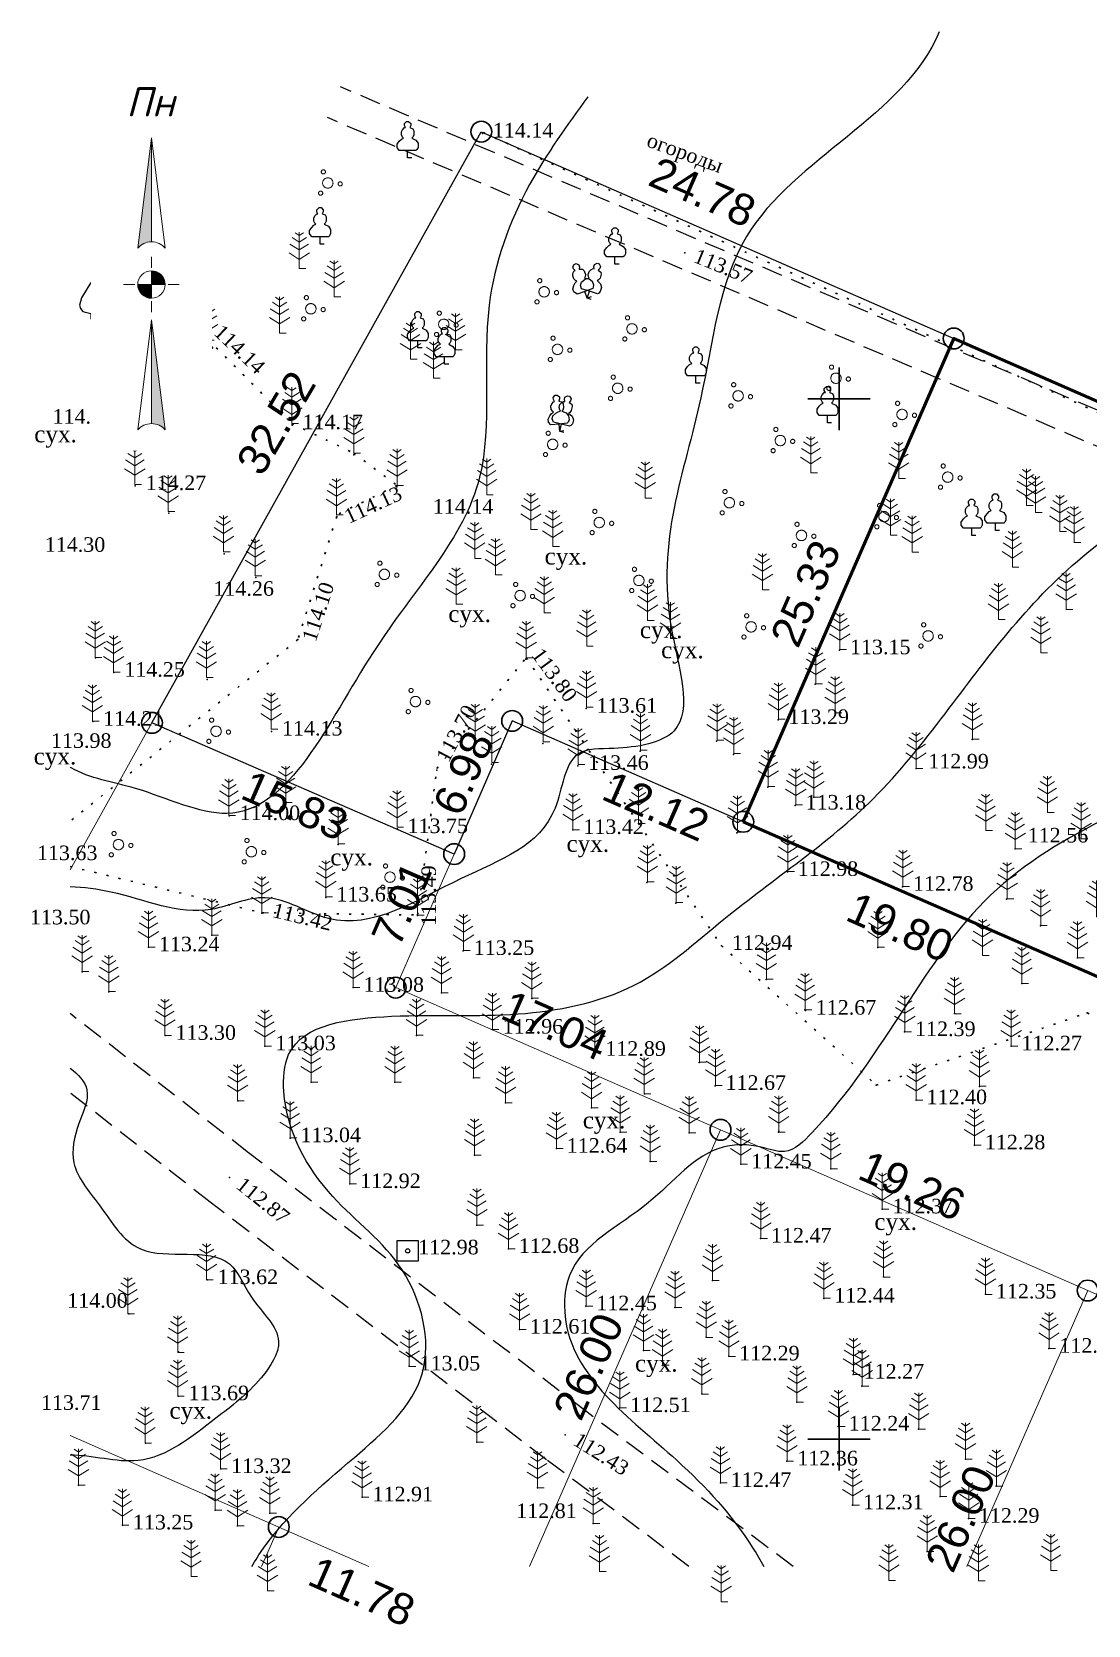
# Model space of a CAD drawing. Header units: millimetres. Extents: x 5405561.2 to 5405647.6, y 5525141.1 to 5525217.6.
# Drawn here: x 5405561.2 to 5405612, y 5525141.1 to 5525217.6 of the extents above; entities that cross this region are included whole.
import ezdxf
from ezdxf.enums import TextEntityAlignment as Align

# ---------------------------------------------------------------- set-up
doc = ezdxf.new("R2010")
doc.units = ezdxf.units.MM
doc.set_wipeout_variables(frame=1)
for name, pattern in [('DASHEDX2', [1.5, 1, -0.5]), ('HIDDEN', [0.5, 0, -0.5]), ('суцільна', [50, 50, 0])]:
    doc.linetypes.add(name, pattern=pattern)
for name, color, linetype, lineweight in [('#Лист (текст_ПН)', 250, 'Continuous', 0), ('#Штамп', 250, 'Continuous', 0), ('11900000', 1, 'Continuous', 30), ('Контур', 7, 'HIDDEN', 30), ('ТОЧКИ', 7, 'Continuous', 30), ('усл. знак', 7, 'суцільна', 20)]:
    doc.layers.add(name, color=color, linetype=linetype, lineweight=lineweight)
for name, color, linetype in [('SC007', 7, 'Continuous'), ('горизонтали', 42, 'Continuous'), ('дороги', 7, 'Continuous'), ('Ділянки_Межі', 10, 'Continuous'), ('надписи', 7, 'Continuous'), ('отметки', 7, 'Continuous'), ('промеры', 185, 'Continuous'), ('Растительность', 7, 'Continuous')]:
    doc.layers.add(name, color=color, linetype=linetype)
doc.styles.get("Standard").update_dxf_attribs({"font": 'arial.ttf'})
doc.styles.add('times', font='times.ttf')
doc.styles.add('Мой_Топо', font='isocpeui.ttf')

# ---------------------------------------------------------------- blocks, each defined once
blk = doc.blocks.new('SYMBOL902')
at = {"layer": 'SC007'}
blk.add_lwpolyline([(-1.25, -1.25), (-1.25, 1.25), (1.25, 1.25), (1.25, -1.25)], close=True, dxfattribs=at)
blk.add_circle((0, 0), 0.25, dxfattribs=at)
blk = doc.blocks.new('A$C51FE15A3')
at = {"layer": 'Растительность', "color": 94, "lineweight": 0}
for points in [[(-0.201, 1.726), (0, 1.584), (0.201, 1.726)], [(0, 1.75), (0, 0), (0.319, 0)], [(-0.447, 1.172), (0, 0.895), (0.447, 1.172)], [(-0.343, 1.489), (0, 1.267), (0.343, 1.489)], [(-0.493, 0.753), (0, 0.444), (0.493, 0.753)]]:
    blk.add_lwpolyline(points, dxfattribs=at)
blk = doc.blocks.new('A$C72385B22')
at = {"layer": 'усл. знак'}
for centre, radius in [((0, 0), 0.625), ((-0.02, 1.49), 0.25), ((-1.29, -0.64), 0.25), ((1.28, -0.76), 0.25)]:
    blk.add_circle(centre, radius, dxfattribs=at)
blk = doc.blocks.new('A$C2ACB5305')
at = {"layer": 'Растительность'}
blk.add_lwpolyline([(0.2, 0), (0.2, 0), (0, 0), (0, 0.35), (-0.4, 0.35), (-0.5, 0.5), (-0.5, 0.65), (-0.4, 0.8), (-0.3, 0.9), (-0.2, 0.95), (-0.25, 1), (-0.3, 1.1), (-0.3, 1.25), (-0.25, 1.35), (-0.15, 1.45), (-0.1, 1.45), (-0.15, 1.55), (-0.15, 1.65), (-0.05, 1.75), (0.05, 1.75), (0.15, 1.65), (0.15, 1.55), (0.1, 1.45), (0.25, 1.4), (0.3, 1.3), (0.3, 1.1), (0.25, 1), (0.2, 0.95), (0.4, 0.85), (0.5, 0.7), (0.5, 0.5), (0.45, 0.4), (0.4, 0.35), (0, 0.35)], dxfattribs=at)
blk = doc.blocks.new('SYMBOL504')
at = {"layer": 'SC007'}
for points in [[(0, 4.375), (-1.125, 2.5), (-1.375, 1.625), (-1.25, 1.25), (-1, 0.875), (0, 0.625), (0.875, 0.875), (1.125, 1.125), (1.25, 1.5), (1, 2.5), (0.75, 2.875), (0, 4.375)], [(0, 0.625), (0, 0), (0.75, 0)]]:
    blk.add_lwpolyline(points, dxfattribs=at)
blk = doc.blocks.new('*U7')
at = {"color": 0}
for points in [[(-0.113, 0), (-0.109, -0.029), (-0.097, -0.056)], [(-0.113, 0), (-0.097, -0.056), (0, 0)], [(-0.097, -0.056), (0, -0.113), (0, 0)], [(-0.097, -0.056), (-0.08, -0.08), (-0.056, -0.097)], [(-0.097, -0.056), (-0.056, -0.097), (0, -0.113)], [(-0.056, -0.097), (-0.029, -0.109), (0, -0.113)]]:
    blk.add_solid(points, dxfattribs=at)
blk = doc.blocks.new('*U8')
at = {"color": 0}
for points in [[(0, 0), (0.097, 0.056), (0, 0.113)], [(0.097, 0.056), (0.029, 0.109), (0, 0.113)], [(0, 0), (0.113, 0), (0.097, 0.056)], [(0.097, 0.056), (0.056, 0.097), (0.029, 0.109)], [(0.097, 0.056), (0.08, 0.08), (0.056, 0.097)], [(0.113, 0), (0.109, 0.029), (0.097, 0.056)]]:
    blk.add_solid(points, dxfattribs=at)
blk = doc.blocks.new('*U9')
at = {"color": 0}
for points in [[(0, -1.136), (0.021, -1.138), (0, -0.288)], [(0.021, -1.138), (0.042, -1.142), (0, -0.288)], [(0.042, -1.142), (0.062, -1.15), (0, -0.288)], [(0.062, -1.15), (0.081, -1.16), (0, -0.288)], [(0.081, -1.16), (0.098, -1.173), (0, -0.288)], [(0.098, -1.173), (0.113, -1.188), (0, -0.288)]]:
    blk.add_solid(points, dxfattribs=at)
blk = doc.blocks.new('*U10')
at = {"color": 0}
for points in [[(-0.113, 0.297), (-0.098, 0.312), (0, 1.197)], [(-0.098, 0.312), (-0.081, 0.325), (0, 1.197)], [(-0.081, 0.325), (-0.062, 0.335), (0, 1.197)], [(-0.062, 0.335), (-0.042, 0.343), (0, 1.197)], [(-0.042, 0.343), (-0.021, 0.347), (0, 1.197)], [(-0.021, 0.347), (0, 0.349), (0, 1.197)]]:
    blk.add_solid(points, dxfattribs=at)
blk = doc.blocks.new('#Північ')
at = {"color": 7}
blk.add_wipeout([(-2.901, 10.635), (2.901, 10.635), (2.901, -7.981), (-2.901, -7.981)], dxfattribs=at).dxf.layer = '#Лист (текст_ПН)'
at = {"layer": '#Лист (текст_ПН)'}
for p, q in [((-0.663, 1.748), (0, 7.043)), ((0, 7.043), (0, 2.052)), ((0, 7.043), (0.663, 1.748)), ((0, 1.337), (0, 0.807)), ((-1.337, 0), (-0.807, 0)), ((-0.662, 0), (0.662, 0)), ((0, 0.662), (0, -0.662)), ((1.337, 0), (0.807, 0)), ((0, -1.337), (0, -0.807)), ((-0.663, -6.99), (0, -1.695)), ((0, -1.695), (0.663, -6.99)), ((0, -1.695), (0, -6.686))]:
    blk.add_line(p, q, dxfattribs=at)
at = {"layer": '#Лист (текст_ПН)', "flags": 128}
for points in [[(0, 7.043), (-0.663, 1.748, -0.218585), (0, 2.052)], [(0, 0), (-0.662, 0, 0.414214), (0, -0.662)]]:
    blk.add_lwpolyline(points, format="xyb", close=True, dxfattribs=at)
at = {"layer": '#Лист (текст_ПН)'}
blk.add_circle((0, 0), 0.662, dxfattribs=at)
for centre in [(0, 1.178), (0, -7.56)]:
    blk.add_arc(centre, 0.874, 40.67981, 139.32019, dxfattribs=at)
at = {"layer": '#Лист (текст_ПН)', "xscale": 5.883850111352785, "yscale": 5.883850111352785, "zscale": 5.883850111352785}
for name in ['*U10', '*U7', '*U8', '*U9']:
    blk.add_blockref(name, (0, 0), dxfattribs=at)
at = {"layer": '#Лист (текст_ПН)', "style": 'Мой_Топо'}
blk.add_text('Пн', height=1.4, dxfattribs=at).set_placement((-1.217, 8.077))

msp = doc.modelspace()

# ---------------------------------------------------------------- linework, layer by layer
at = {"layer": '11900000', "color": 7}
for points in [[(5405600, 5525198.5, 0), (5405600, 5525201.5, 0)], [(5405600, 5525198.5, 0), (5405600, 5525201.5, 0)], [(5405598.5, 5525200, 0), (5405601.5, 5525200, 0)], [(5405598.5, 5525200, 0), (5405601.5, 5525200, 0)], [(5405600, 5525148.5, 0), (5405600, 5525151.5, 0)], [(5405600, 5525148.5, 0), (5405600, 5525151.5, 0)], [(5405598.5, 5525150, 0), (5405601.5, 5525150, 0)], [(5405598.5, 5525150, 0), (5405601.5, 5525150, 0)]]:
    msp.add_polyline3d(points, dxfattribs=at)
at = {"layer": 'горизонтали', "color": 32}
for points, knots in [([(5405604.817, 5525217.637, 113.5), (5405603.139, 5525213.592, 113.5), (5405594.658, 5525210.364, 113.501), (5405593.554, 5525198.719, 113.497), (5405590.599, 5525191.812, 113.512), (5405593.459, 5525183.771, 113.485), (5405589.635, 5525183.133, 113.527), (5405586.83, 5525183.24, 113.43), (5405586.589, 5525178.804, 113.548), (5405581.428, 5525177.082, 113.48), (5405576.551, 5525173.804, 113.503), (5405572.622, 5525176.579, 113.5), (5405569.087, 5525174.795, 113.5), (5405566.063, 5525176.218, 113.5), (5405563.707, 5525176.519, 113.5), (5405563.047, 5525176.543, 113.5)], [3.122178, 3.122178, 3.122178, 3.122178, 16.628154, 24.689173, 35.810203, 40.782036, 43.797836, 45.537195, 48.357075, 53.995017, 60.660267, 63.870018, 66.510094, 71.403611, 73.310829, 73.310829, 73.310829, 73.310829]), ([(5405571.783, 5525143.885), (5405571.96, 5525144.184), (5405573.209, 5525146.155), (5405576.408, 5525148.838), (5405580.91, 5525152.767), (5405579.483, 5525158.546), (5405575.249, 5525161.535), (5405573.148, 5525165.322), (5405573.447, 5525169.884), (5405579.177, 5525170.538), (5405584.324, 5525170.172), (5405590.317, 5525171.304), (5405595.363, 5525175.98), (5405600.978, 5525179.595), (5405606.126, 5525186.129), (5405610.004, 5525191.573), (5405615.894, 5525195.456), (5405614.918, 5525201.929), (5405616.011, 5525208.996), (5405618.015, 5525214.982), (5405619.027, 5525217.637)], [289.727842, 289.727842, 289.727842, 289.727842, 290.803381, 296.97347, 302.199909, 307.230718, 312.080641, 317.652517, 319.446244, 324.715379, 330.803804, 336.542026, 341.909048, 351.135292, 356.471323, 366.510934, 372.164867, 374.633121, 385.111342, 393.63026, 393.63026, 393.63026, 393.63026]), ([(5405635.442, 5525217.637), (5405634.448, 5525213.806), (5405633.119, 5525205.83), (5405634.613, 5525191.269), (5405620.635, 5525182.734), (5405605.87, 5525177.649), (5405602.107, 5525168.069), (5405597.566, 5525163.574), (5405596.028, 5525164.185), (5405593.433, 5525164.191), (5405590.954, 5525160.883), (5405586.965, 5525159.117), (5405586.523, 5525153.415), (5405591.743, 5525149.767), (5405595.062, 5525146.126), (5405596.218, 5525144.187), (5405596.383, 5525143.885)], [19.796371, 19.796371, 19.796371, 19.796371, 31.663347, 43.851712, 60.280074, 74.750885, 89.023871, 90.640593, 91.784027, 93.610326, 98.076593, 103.244221, 105.220832, 113.967103, 119.548086, 120.551158, 120.551158, 120.551158, 120.551158]), ([(5405587.927, 5525214.522, 114), (5405586.935, 5525213.151, 114), (5405584.744, 5525210.123, 114), (5405582.473, 5525203.915, 114), (5405583.949, 5525195.18, 114), (5405577.173, 5525188.538, 114), (5405572.81, 5525178.256, 114), (5405566.621, 5525181.376, 114), (5405563.994, 5525181.752, 114), (5405563.064, 5525182.281, 114), (5405563.047, 5525182.29, 114)], [0, 0, 0, 0, 5.065832, 11.183268, 19.461059, 29.319813, 39.765416, 44.323804, 47.57079, 47.629487, 47.629487, 47.629487, 47.629487]), ([(5405563.047, 5525167.83, 113.5), (5405563.444, 5525167.557, 113.5), (5405564.186, 5525166.722, 113.5), (5405563.352, 5525165.101, 113.5), (5405562.942, 5525163.059, 113.5), (5405564.629, 5525161.171, 113.5), (5405566.363, 5525158.158, 113.5), (5405570.613, 5525159.534, 113.5), (5405571.684, 5525156.553, 113.5), (5405573.627, 5525154.949, 113.5), (5405572.051, 5525152.507, 113.5), (5405569.761, 5525150.82, 113.5), (5405566.751, 5525148.349, 113.5), (5405564.117, 5525149.248, 113.5), (5405563.048, 5525149.225, 113.5)], [91.760414, 91.760414, 91.760414, 91.760414, 93.090703, 94.746096, 96.646313, 99.00528, 101.912727, 106.243838, 108.163109, 110.655399, 112.587254, 115.519591, 119.766213, 123.028748, 123.028748, 123.028748, 123.028748])]:
    msp.add_open_spline(points, degree=3, knots=knots, dxfattribs=at)
at = {"layer": 'дороги', "color": 7, "linetype": 'DASHEDX2', "elevation": 110.644}
for points in [[(5405633.717, 5525189.467), (5405615.185, 5525198.27), (5405576.049, 5525214.988)], [(5405633.079, 5525187.999), (5405614.53, 5525196.81), (5405575.42, 5525213.516)]]:
    msp.add_lwpolyline(points, dxfattribs=at)
at = {"layer": 'дороги', "color": 7, "linetype": 'DASHEDX2'}
for points in [[(5405597.797, 5525143.885), (5405587.749, 5525151.404), (5405571.622, 5525163.765), (5405563.047, 5525170.453)], [(5405592.79, 5525143.885), (5405585.937, 5525149.012), (5405569.786, 5525161.391), (5405563.047, 5525166.648)]]:
    msp.add_lwpolyline(points, dxfattribs=at)
at = {"layer": 'Ділянки_Межі'}
msp.add_lwpolyline([(5405566.985, 5525184.427), (5405582.81, 5525212.84), (5405605.512, 5525202.901), (5405595.399, 5525179.672), (5405584.293, 5525184.52), (5405581.506, 5525178.12)], close=True, dxfattribs=at)
at = {"layer": 'Ділянки_Межі', "lineweight": 50}
msp.add_lwpolyline([(5405595.399, 5525179.672), (5405605.512, 5525202.901), (5405623.648, 5525194.961), (5405613.534, 5525171.732)], close=True, dxfattribs=at)
at = {"layer": 'Ділянки_Межі', "lineweight": 0}
for points in [[(5405563.047, 5525177.357), (5405566.985, 5525184.427), (5405581.506, 5525178.12), (5405578.696, 5525171.702), (5405594.305, 5525164.868), (5405585.118, 5525143.885)], [(5405585.118, 5525143.885), (5405594.305, 5525164.868), (5405611.949, 5525157.143), (5405606.144, 5525143.885)], [(5405606.144, 5525143.885), (5405611.949, 5525157.143), (5405629.608, 5525149.412), (5405627.184, 5525143.885)], [(5405563.048, 5525150.17), (5405573.079, 5525145.778), (5405572.247, 5525143.885)], [(5405577.404, 5525143.885), (5405573.079, 5525145.778), (5405563.048, 5525150.17)], [(5405572.247, 5525143.885), (5405573.079, 5525145.778), (5405577.404, 5525143.885)]]:
    msp.add_lwpolyline(points, dxfattribs=at)
at = {"layer": 'Контур', "color": 7, "linetype": 'HIDDEN'}
for points, elevation in [([(5405645.791, 5525184.145), (5405582.81, 5525212.84)], 109.33), ([(5405568.39, 5525203.47), (5405569.65, 5525202.88), (5405573.71, 5525198.81), (5405576.69, 5525197.39), (5405578.76, 5525195.84), (5405575.85, 5525194.42)], 114.185), ([(5405575.861, 5525194.342), (5405573.996, 5525188.427)], 114.131), ([(5405573.996, 5525188.427), (5405563.047, 5525179.696)], 114.131), ([(5405572.26, 5525175.3), (5405579.75, 5525175.19), (5405580.68, 5525182.24), (5405584.97, 5525187.56)], 114.131), ([(5405584.97, 5525187.56), (5405594.35, 5525173.72)], 113.798), ([(5405563.047, 5525177.525), (5405572.26, 5525175.3)], 114.131), ([(5405594.35, 5525173.72), (5405601.79, 5525167.02)], 112.939), ([(5405601.79, 5525167.02), (5405611.93, 5525170.49), (5405621.15, 5525165.13), (5405626.28, 5525162.79), (5405632.31, 5525159.09), (5405642.05, 5525159.17), (5405645.792, 5525157.142)], 112.419)]:
    msp.add_lwpolyline(points, dxfattribs=dict(at, elevation=elevation))
at = {"layer": 'отметки', "color": 7}
for p in [(5405582.863, 5525212.76, 114.143), (5405592.588, 5525207.018, 113.568), (5405568.407, 5525203.411, 114.185), (5405569.66, 5525202.817, 114.14), (5405566.176, 5525198.596, 114.248), (5405573.718, 5525198.742, 114.169), (5405576.691, 5525197.314, 114.166), (5405566.184, 5525195.814, 114.267), (5405578.758, 5525195.77, 114.087), (5405567.788, 5525194.502, 114.289), (5405575.861, 5525194.342, 114.131), (5405570.446, 5525192.555, 114.262), (5405571.968, 5525191.41, 114.262), (5405573.996, 5525188.427, 114.1), (5405600.027, 5525187.926, 113.147), (5405564.278, 5525187.545, 114.256), (5405584.956, 5525187.491, 113.798), (5405565.154, 5525186.845, 114.252), (5405569.629, 5525186.514, 114.197), (5405598.86, 5525186.285, 113.248), (5405587.85, 5525185.117, 113.611), (5405564.138, 5525184.486, 114.214), (5405572.732, 5525184.018, 114.131), (5405597.07, 5525184.574, 113.295), (5405582.512, 5525183.497, 113.835), (5405585.768, 5525183.442, 113.637), (5405594.118, 5525183.55, 113.457), (5405606.396, 5525183.628, 112.955), (5405583.296, 5525182.445, 113.725), (5405587.444, 5525182.368, 113.458), (5405590.436, 5525183.068, 113.49), (5405594.921, 5525182.913, 113.303), (5405580.677, 5525182.159, 113.695), (5405603.702, 5525182.227, 112.989), (5405596.577, 5525181.339, 113.241), (5405598.785, 5525180.851, 113.087), (5405573.417, 5525180.577, 113.942), (5405597.894, 5525180.462, 113.178), (5405570.696, 5525179.952, 113.995), (5405578.763, 5525179.329, 113.747), (5405587.214, 5525179.288, 113.422), (5405590.367, 5525179.583, 113.286), (5405575.937, 5525178.586, 113.775), (5405595.094, 5525179.146, 113.127), (5405608.47, 5525178.378, 112.57), (5405597.516, 5525177.269, 112.982), (5405590.764, 5525176.748, 113.21), (5405603.055, 5525176.554, 112.778), (5405575.343, 5525176.041, 113.645), (5405592.153, 5525175.754, 113.164), (5405608.042, 5525175.947, 112.399), (5405572.268, 5525175.288, 113.425), (5405579.749, 5525175.175, 113.488), (5405569.867, 5525174.217, 113.375), (5405609.685, 5525174.673, 112.494), (5405566.819, 5525173.649, 113.236), (5405581.945, 5525173.474, 113.253), (5405594.355, 5525173.716, 112.939), (5405601.858, 5525173.636, 112.614), (5405563.634, 5525172.463, 113.354), (5405611.461, 5525173.133, 112.326), (5405576.649, 5525171.701, 113.084), (5405596.492, 5525172.097, 112.827), (5405608.784, 5525171.898, 112.343), (5405564.913, 5525171.504, 113.286), (5405580.904, 5525171.447, 113.236), (5405585.239, 5525171.184, 113.03), (5405598.358, 5525170.629, 112.681), (5405598.381, 5525170.604, 112.67), (5405605.548, 5525170.451, 112.355), (5405611.927, 5525170.493, 112.217), (5405567.614, 5525169.393, 113.297), (5405579.699, 5525169.407, 112.923), (5405583.337, 5525169.692, 112.964), (5405603.153, 5525169.573, 112.391), (5405572.41, 5525168.89, 113.031), (5405588.27, 5525168.625, 112.89), (5405608.268, 5525168.887, 112.274), (5405593.277, 5525168.109, 112.707), (5405574.633, 5525167.158, 112.955), (5405578.656, 5525167.155, 112.828), (5405582.43, 5525167.362, 112.715), (5405601.787, 5525167.019, 112.419), (5405571.105, 5525166.259, 113.024), (5405590.644, 5525166.601, 112.742), (5405594.046, 5525166.989, 112.666), (5405603.705, 5525166.298, 112.403), (5405606.746, 5525166.957, 112.277), (5405583.979, 5525166.167, 112.682), (5405588.11, 5525165.923, 112.712), (5405589.482, 5525164.758, 112.619), (5405592.797, 5525164.724, 112.556), (5405597.097, 5525164.751, 112.536), (5405597.111, 5525164.796, 112.572), (5405573.62, 5525164.473, 113.038), (5405586.416, 5525163.967, 112.636), (5405606.506, 5525164.131, 112.282), (5405582.485, 5525163.644, 112.715), (5405590.928, 5525163.346, 112.546), (5405595.28, 5525163.211, 112.455), (5405570.704, 5525162.578, 112.869), (5405599.604, 5525162.996, 112.443), (5405576.491, 5525162.267, 112.922), (5405602.071, 5525161.054, 112.369), (5405582.592, 5525160.284, 112.646), (5405596.232, 5525159.65, 112.471), (5405584.114, 5525159.152, 112.68), (5405569.638, 5525157.652, 113.624), (5405593.916, 5525157.623, 112.396), (5405602.132, 5525157.795, 112.38), (5405587.839, 5525156.394, 112.445), (5405592.11, 5525156.333, 112.378), (5405599.27, 5525156.767, 112.442), (5405607.038, 5525156.961, 112.353), (5405565.875, 5525156.026, 113.925), (5405584.643, 5525155.274, 112.605), (5405593.61, 5525154.895, 112.334), (5405568.266, 5525154.191, 113.923), (5405590.598, 5525154.264, 112.443), (5405610.089, 5525154.355, 112.246), (5405579.348, 5525153.503, 113.052), (5405591.514, 5525153.548, 112.404), (5405594.699, 5525153.986, 112.291), (5405600.685, 5525153.112, 112.271), (5405601.101, 5525152.542, 112.194), (5405568.241, 5525152.073, 113.689), (5405593.401, 5525152.174, 112.332), (5405597.977, 5525151.779, 112.274), (5405589.462, 5525151.502, 112.506), (5405586.843, 5525150.208, 112.433), (5405599.966, 5525150.616, 112.241), (5405603.82, 5525150.478, 112.238), (5405566.666, 5525149.81, 113.572), (5405582.593, 5525149.857, 112.932), (5405597.497, 5525148.94, 112.362), (5405606.078, 5525149.043, 112.198), (5405570.289, 5525148.572, 113.325), (5405594.299, 5525147.902, 112.467), (5405563.458, 5525147.797, 113.36), (5405577.084, 5525147.212, 112.912), (5405585.513, 5525147.659, 112.809), (5405604.852, 5525147.246, 112.208), (5405607.554, 5525147.743, 112.176), (5405570.02, 5525146.589, 113.108), (5405572.651, 5525146.44, 113.018), (5405600.655, 5525146.831, 112.308), (5405565.565, 5525145.863, 113.247), (5405571.094, 5525145.828, 113.097), (5405588.191, 5525145.941, 112.662), (5405606.223, 5525146.183, 112.288), (5405604.238, 5525144.599, 112.246)]:
    msp.add_point(p, dxfattribs=at)
at = {"layer": 'ТОЧКИ'}
for centre in [(5405582.81, 5525212.84), (5405605.512, 5525202.901), (5405566.985, 5525184.427), (5405584.293, 5525184.52), (5405595.399, 5525179.672), (5405581.506, 5525178.12), (5405578.696, 5525171.702, 107.24), (5405594.305, 5525164.868), (5405611.949, 5525157.143, 107.24), (5405573.079, 5525145.778, 107.24)]:
    msp.add_circle(centre, 0.5, dxfattribs=at)

# ---------------------------------------------------------------- block references
at = {"layer": 'отметки', "color": 7, "xscale": 0.400000000372529, "yscale": 0.400000000372529, "zscale": 0.400000000372529}
msp.add_blockref('SYMBOL902', (5405579.27, 5525159.05, 112.98), dxfattribs=at)
at = {"layer": 'Растительность', "color": 7}
for name, p in [('A$C2ACB5305', (5405579.268, 5525211.583, 112.04)), ('A$C51FE15A3', (5405564.916, 5525209.569, 112.09)), ('A$C2ACB5305', (5405575.061, 5525207.441, 112.15)), ('A$C51FE15A3', (5405564.71, 5525206.219, 112.171)), ('A$C51FE15A3', (5405574.062, 5525206.259, 112.15)), ('A$C2ACB5305', (5405589.234, 5525206.476, 112.04)), ('A$C51FE15A3', (5405566.026, 5525205.19, 113.457)), ('A$C51FE15A3', (5405575.738, 5525204.897, 112.15)), ('A$C51FE15A3', (5405568.407, 5525203.411, 114.185)), ('A$C51FE15A3', (5405569.66, 5525202.817, 114.14)), ('A$C51FE15A3', (5405573.118, 5525203.158, 112.09)), ('A$C2ACB5305', (5405579.764, 5525202.445, 112.15)), ('A$C51FE15A3', (5405581.571, 5525202.353, 112.15)), ('A$C51FE15A3', (5405579.408, 5525201.913, 112.15)), ('A$C2ACB5305', (5405581.044, 5525201.673, 112.15)), ('A$C51FE15A3', (5405580.517, 5525200.994, 112.15)), ('A$C2ACB5305', (5405593.119, 5525200.756, 112.04)), ('A$C51FE15A3', (5405569.341, 5525199.716, 114.131)), ('A$C51FE15A3', (5405566.15, 5525198.67, 114.25)), ('A$C51FE15A3', (5405573.71, 5525198.81, 114.17)), ('A$C2ACB5305', (5405599.442, 5525198.849, 112.04)), ('A$C51FE15A3', (5405576.69, 5525197.39, 114.17)), ('A$C51FE15A3', (5405598.641, 5525196.439, 112.04)), ('A$C51FE15A3', (5405602.869, 5525196.17, 112.04)), ('A$C51FE15A3', (5405566.16, 5525195.89, 114.27)), ('A$C51FE15A3', (5405578.76, 5525195.84, 114.09)), ('A$C51FE15A3', (5405583.068, 5525195.38, 112.09)), ('A$C51FE15A3', (5405590.687, 5525195.227, 112.15)), ('A$C51FE15A3', (5405567.76, 5525194.58, 114.29)), ('A$C51FE15A3', (5405575.85, 5525194.42, 114.14)), ('A$C51FE15A3', (5405609.014, 5525194.878, 111.95)), ('A$C51FE15A3', (5405609.447, 5525194.539, 111.95)), ('A$C51FE15A3', (5405585.196, 5525193.717, 112.09)), ('A$C2ACB5305', (5405607.512, 5525193.68, 112.04)), ('A$C51FE15A3', (5405610.613, 5525193.628, 111.95)), ('A$C51FE15A3', (5405586.244, 5525192.898, 112.09)), ('A$C51FE15A3', (5405602.47, 5525193.446, 112.04)), ('A$C2ACB5305', (5405606.375, 5525193.429, 112.04)), ('A$C51FE15A3', (5405611.3, 5525193.091, 111.95)), ('A$C51FE15A3', (5405570.42, 5525192.64, 114.27)), ('A$C51FE15A3', (5405582.492, 5525192.319, 113.457)), ('A$C51FE15A3', (5405603.51, 5525192.633, 112.04)), ('A$C51FE15A3', (5405571.95, 5525191.5, 114.27)), ('A$C51FE15A3', (5405583.492, 5525191.537, 113.457)), ('A$C51FE15A3', (5405608.329, 5525191.902, 112.04)), ('A$C51FE15A3', (5405596.32, 5525190.824, 112.15)), ('A$C51FE15A3', (5405581.599, 5525190.134, 112.146)), ('A$C51FE15A3', (5405610.913, 5525189.882, 112.04)), ('A$C51FE15A3', (5405585.832, 5525189.708, 113.457)), ('A$C51FE15A3', (5405590.797, 5525189.339, 112.09)), ('A$C51FE15A3', (5405607.662, 5525189.388, 112.04)), ('A$C51FE15A3', (5405591.9, 5525188.476, 112.09)), ('A$C51FE15A3', (5405564.26, 5525187.57, 114.26)), ('A$C51FE15A3', (5405584.97, 5525187.56, 113.798)), ('A$C51FE15A3', (5405587.873, 5525188.112, 113.457)), ('A$C51FE15A3', (5405600.04, 5525187.95, 113.15)), ('A$C51FE15A3', (5405609.703, 5525187.793, 112.04)), ('A$C51FE15A3', (5405565.14, 5525186.87, 114.25)), ('A$C51FE15A3', (5405569.6, 5525186.61, 114.2)), ('A$C51FE15A3', (5405598.88, 5525186.31, 113.25)), ('A$C51FE15A3', (5405587.87, 5525185.18, 113.62)), ('A$C51FE15A3', (5405564.12, 5525184.51, 114.22)), ('A$C51FE15A3', (5405597.09, 5525184.6, 113.3)), ('A$C51FE15A3', (5405599.815, 5525184.911, 112.01)), ('A$C51FE15A3', (5405572.71, 5525184.12, 114.14)), ('A$C51FE15A3', (5405582.52, 5525183.58, 113.84)), ('A$C51FE15A3', (5405585.79, 5525183.51, 113.64)), ('A$C51FE15A3', (5405590.46, 5525183.12, 113.49)), ('A$C51FE15A3', (5405594.14, 5525183.59, 113.46)), ('A$C51FE15A3', (5405594.94, 5525182.95, 113.31)), ('A$C51FE15A3', (5405606.41, 5525183.64, 112.96)), ('A$C51FE15A3', (5405583.31, 5525182.52, 113.73)), ('A$C51FE15A3', (5405587.46, 5525182.42, 113.46)), ('A$C51FE15A3', (5405603.702, 5525182.227, 112.989)), ('A$C51FE15A3', (5405596.6, 5525181.37, 113.24)), ('A$C51FE15A3', (5405573.41, 5525180.6, 113.94)), ('A$C51FE15A3', (5405598.79, 5525180.85, 113.09)), ('A$C51FE15A3', (5405570.68, 5525179.98, 114)), ('A$C51FE15A3', (5405597.92, 5525180.49, 113.18)), ('A$C51FE15A3', (5405610.011, 5525180.122, 112.15)), ('A$C51FE15A3', (5405578.76, 5525179.42, 113.76)), ('A$C51FE15A3', (5405587.214, 5525179.288, 113.422)), ('A$C51FE15A3', (5405590.367, 5525179.583, 113.286)), ('A$C51FE15A3', (5405595.12, 5525179.17, 113.13)), ('A$C51FE15A3', (5405607.048, 5525179.257, 112.01)), ('A$C51FE15A3', (5405575.93, 5525178.61, 113.78)), ('A$C51FE15A3', (5405608.47, 5525178.378, 112.57)), ('A$C51FE15A3', (5405611.636, 5525178.852, 112.15)), ('A$C51FE15A3', (5405590.79, 5525176.79, 113.21)), ('A$C51FE15A3', (5405597.54, 5525177.29, 112.98)), ('A$C51FE15A3', (5405575.34, 5525176.06, 113.65)), ('A$C51FE15A3', (5405603.07, 5525176.56, 112.78)), ('A$C51FE15A3', (5405572.26, 5525175.3, 113.42)), ('A$C51FE15A3', (5405592.18, 5525175.79, 113.17)), ('A$C51FE15A3', (5405608.08, 5525175.97, 112.4)), ('A$C51FE15A3', (5405579.75, 5525175.19, 113.49)), ('A$C51FE15A3', (5405609.69, 5525174.68, 112.49)), ('A$C51FE15A3', (5405612.366, 5525175.1, 112.01)), ('A$C51FE15A3', (5405569.86, 5525174.22, 113.38)), ('A$C51FE15A3', (5405566.82, 5525173.65, 113.24)), ('A$C51FE15A3', (5405581.95, 5525173.48, 113.25)), ('A$C51FE15A3', (5405601.87, 5525173.64, 112.61)), ('A$C51FE15A3', (5405606.898, 5525173.242, 112.09)), ('A$C51FE15A3', (5405611.46, 5525173.13, 112.33)), ('A$C51FE15A3', (5405563.63, 5525172.47, 113.35)), ('A$C51FE15A3', (5405564.91, 5525171.51, 113.29)), ('A$C51FE15A3', (5405576.65, 5525171.7, 113.08)), ('A$C51FE15A3', (5405580.9, 5525171.45, 113.24)), ('A$C51FE15A3', (5405596.51, 5525172.11, 112.83)), ('A$C51FE15A3', (5405608.79, 5525171.9, 112.34)), ('A$C51FE15A3', (5405585.24, 5525171.19, 113.03)), ('A$C51FE15A3', (5405598.37, 5525170.64, 112.68)), ('A$C51FE15A3', (5405605.55, 5525170.45, 112.36)), ('A$C51FE15A3', (5405567.61, 5525169.4, 113.3)), ('A$C51FE15A3', (5405579.7, 5525169.41, 112.92)), ('A$C51FE15A3', (5405583.34, 5525169.69, 112.96)), ('A$C51FE15A3', (5405603.16, 5525169.58, 112.39)), ('A$C51FE15A3', (5405572.41, 5525168.89, 113.03)), ('A$C51FE15A3', (5405588.27, 5525168.63, 112.89)), ('A$C51FE15A3', (5405608.27, 5525168.89, 112.27)), ('A$C51FE15A3', (5405593.3, 5525168.12, 112.71)), ('A$C51FE15A3', (5405574.63, 5525167.16, 112.95)), ('A$C51FE15A3', (5405578.66, 5525167.15, 112.83)), ('A$C51FE15A3', (5405582.43, 5525167.36, 112.72)), ('A$C51FE15A3', (5405594.07, 5525167, 112.67)), ('A$C51FE15A3', (5405606.75, 5525166.96, 112.28)), ('A$C51FE15A3', (5405571.1, 5525166.26, 113.02)), ('A$C51FE15A3', (5405583.98, 5525166.17, 112.68)), ('A$C51FE15A3', (5405590.64, 5525166.6, 112.74)), ('A$C51FE15A3', (5405603.71, 5525166.3, 112.4)), ('A$C51FE15A3', (5405588.11, 5525165.92, 112.71)), ('A$C51FE15A3', (5405589.48, 5525164.76, 112.62)), ('A$C51FE15A3', (5405592.8, 5525164.73, 112.56)), ('A$C51FE15A3', (5405597.1, 5525164.75, 112.54)), ('A$C51FE15A3', (5405573.62, 5525164.48, 113.04)), ('A$C51FE15A3', (5405586.42, 5525163.97, 112.64)), ('A$C51FE15A3', (5405606.51, 5525164.13, 112.28)), ('A$C51FE15A3', (5405582.49, 5525163.65, 112.72)), ('A$C51FE15A3', (5405590.93, 5525163.35, 112.55)), ('A$C51FE15A3', (5405595.28, 5525163.21, 112.45)), ('A$C51FE15A3', (5405599.61, 5525163, 112.44)), ('A$C51FE15A3', (5405576.49, 5525162.27, 112.92)), ('A$C51FE15A3', (5405602.08, 5525161.05, 112.37)), ('A$C51FE15A3', (5405582.6, 5525160.29, 112.65)), ('A$C51FE15A3', (5405584.12, 5525159.15, 112.68)), ('A$C51FE15A3', (5405596.24, 5525159.65, 112.47)), ('A$C51FE15A3', (5405569.61, 5525157.65, 113.63)), ('A$C51FE15A3', (5405593.92, 5525157.62, 112.4)), ('A$C51FE15A3', (5405602.14, 5525157.79, 112.38)), ('A$C51FE15A3', (5405607.04, 5525156.96, 112.35)), ('A$C51FE15A3', (5405587.85, 5525156.39, 112.45)), ('A$C51FE15A3', (5405592.12, 5525156.33, 112.38)), ('A$C51FE15A3', (5405599.27, 5525156.77, 112.44)), ('A$C51FE15A3', (5405565.83, 5525156.02, 113.93)), ('A$C51FE15A3', (5405584.65, 5525155.27, 112.61)), ('A$C51FE15A3', (5405593.62, 5525154.89, 112.33)), ('A$C51FE15A3', (5405568.22, 5525154.17, 113.93)), ('A$C51FE15A3', (5405590.6, 5525154.26, 112.44)), ('A$C51FE15A3', (5405594.71, 5525153.98, 112.29)), ('A$C51FE15A3', (5405610.09, 5525154.35, 112.25)), ('A$C51FE15A3', (5405579.35, 5525153.5, 113.05)), ('A$C51FE15A3', (5405591.52, 5525153.55, 112.4)), ('A$C51FE15A3', (5405600.69, 5525153.11, 112.27)), ('A$C51FE15A3', (5405601.11, 5525152.54, 112.19)), ('A$C51FE15A3', (5405568.22, 5525152.06, 113.69)), ('A$C51FE15A3', (5405589.47, 5525151.5, 112.51)), ('A$C51FE15A3', (5405593.41, 5525152.17, 112.33)), ('A$C51FE15A3', (5405597.98, 5525151.78, 112.27)), ('A$C51FE15A3', (5405599.97, 5525150.61, 112.24)), ('A$C51FE15A3', (5405603.83, 5525150.48, 112.24)), ('A$C51FE15A3', (5405566.65, 5525149.8, 113.57)), ('A$C51FE15A3', (5405582.59, 5525149.86, 112.93)), ('A$C51FE15A3', (5405570.28, 5525148.57, 113.32)), ('A$C51FE15A3', (5405597.5, 5525148.94, 112.36)), ('A$C51FE15A3', (5405606.08, 5525149.04, 112.2)), ('A$C51FE15A3', (5405563.45, 5525147.79, 113.36)), ('A$C51FE15A3', (5405585.51, 5525147.66, 112.81)), ('A$C51FE15A3', (5405594.3, 5525147.9, 112.47)), ('A$C51FE15A3', (5405607.56, 5525147.74, 112.18)), ('A$C51FE15A3', (5405577.08, 5525147.21, 112.91)), ('A$C51FE15A3', (5405604.86, 5525147.24, 112.21)), ('A$C51FE15A3', (5405570.02, 5525146.59, 113.11)), ('A$C51FE15A3', (5405572.65, 5525146.44, 113.02)), ('A$C51FE15A3', (5405600.66, 5525146.83, 112.31)), ('A$C51FE15A3', (5405606.23, 5525146.18, 112.29)), ('A$C51FE15A3', (5405565.56, 5525145.86, 113.25)), ('A$C51FE15A3', (5405571.09, 5525145.83, 113.1)), ('A$C51FE15A3', (5405588.19, 5525145.94, 112.66)), ('A$C51FE15A3', (5405604.24, 5525144.6, 112.25)), ('A$C51FE15A3', (5405568.86, 5525143.4, 113.09)), ('A$C51FE15A3', (5405588.49, 5525143.64, 112.53)), ('A$C51FE15A3', (5405602.4, 5525143.2, 112.31)), ('A$C51FE15A3', (5405606.7, 5525143.19, 112.19)), ('A$C51FE15A3', (5405610.17, 5525143.69, 112.17)), ('A$C51FE15A3', (5405572.54, 5525142.71, 112.97)), ('A$C51FE15A3', (5405594.34, 5525142.18, 112.61))]:
    msp.add_blockref(name, p, dxfattribs=at)
for p, rotation in [((5405587.903, 5525204.833, 112.04), 19.63658200409997), ((5405587.903, 5525204.833, 112.04), 342.6887049773736), ((5405586.582, 5525198.436, 112.15), 5.921984778665933), ((5405586.582, 5525198.436, 112.15), 346.193350215139)]:
    msp.add_blockref('A$C2ACB5305', p, dxfattribs=dict(at, rotation=rotation))
at = {"layer": 'Растительность', "color": 7, "xscale": 0.400000000372529, "yscale": 0.400000000372529, "zscale": 0.400000000372529}
for p in [(5405564.054, 5525203.849, 114.131), (5405569.106, 5525197.911, 114.25)]:
    msp.add_blockref('SYMBOL504', p, dxfattribs=at)
at = {"layer": 'усл. знак', "color": 7, "linetype": 'суцільна', "lineweight": 13, "xscale": 0.3999999998750298, "yscale": 0.3999999998750298, "zscale": 0.3999999998750298, "rotation": 265.3647753868261}
for p in [(5405575.434, 5525210.373), (5405585.831, 5525205.144), (5405574.618, 5525204.329), (5405581.006, 5525203.582), (5405590.051, 5525203.362), (5405586.471, 5525202.378), (5405599.853, 5525200.991), (5405589.364, 5525200.507), (5405595.152, 5525200.143), (5405603.028, 5525199.248), (5405586.239, 5525197.81), (5405597.179, 5525197.995), (5405605.222, 5525196.237), (5405594.732, 5525195.007), (5405588.48, 5525194.056), (5405602.164, 5525194.336), (5405598.195, 5525193.435), (5405578.152, 5525191.563), (5405590.383, 5525191.272), (5405584.676, 5525190.544), (5405595.776, 5525189.039), (5405604.281, 5525188.606), (5405579.647, 5525185.451), (5405570.065, 5525184.025), (5405565.375, 5525178.574), (5405571.763, 5525178.234), (5405578.423, 5525177.012)]:
    msp.add_blockref('A$C72385B22', p, dxfattribs=at)

# ---------------------------------------------------------------- texts
at = {"layer": 'надписи', "color": 7, "style": 'times'}
for p in [(5405567.962, 5525203.202, 111.861), (5405561.327, 5525198.71, 111.861), (5405585.852, 5525192.837, 111.861), (5405581.225, 5525190.073, 111.861), (5405590.429, 5525189.299, 111.861), (5405591.45, 5525188.333, 111.861), (5405561.3, 5525183.226, 111.861), (5405586.904, 5525179.027, 111.861), (5405575.554, 5525178.377, 111.861), (5405587.686, 5525165.735, 111.861), (5405601.699, 5525160.855, 111.861), (5405590.195, 5525154.045, 111.861), (5405567.824, 5525151.78, 111.861)]:
    msp.add_text('сух.', height=0.8, dxfattribs=at).set_placement(p, align=Align.TOP_LEFT)
at = {"layer": 'отметки', "color": 7, "style": 'times'}
for s, p in [('114.14', (5405583.363, 5525213.26, 114.143)), ('114.21', (5405562.204, 5525199.507, 114.208)), ('114.17', (5405574.218, 5525199.242, 114.169)), ('114.27', (5405566.684, 5525196.314, 114.267)), ('114.14', (5405580.479, 5525195.181, 114.136)), ('114.30', (5405561.833, 5525193.348, 114.3)), ('114.26', (5405569.936, 5525191.235, 114.262)), ('113.15', (5405600.527, 5525188.426, 113.147)), ('114.25', (5405565.654, 5525187.345, 114.252)), ('113.61', (5405588.35, 5525185.617, 113.611)), ('114.21', (5405564.638, 5525184.986, 114.214)), ('113.29', (5405597.57, 5525185.074, 113.295)), ('113.98', (5405562.131, 5525183.925, 113.975)), ('114.13', (5405573.232, 5525184.518, 114.131)), ('113.46', (5405587.944, 5525182.868, 113.458)), ('112.99', (5405604.289, 5525182.935, 112.989)), ('113.18', (5405598.394, 5525180.962, 113.178)), ('114.00', (5405571.196, 5525180.452, 113.995)), ('113.75', (5405579.263, 5525179.829, 113.747)), ('113.42', (5405587.714, 5525179.788, 113.422)), ('112.56', (5405609.065, 5525179.378, 112.563)), ('113.63', (5405561.458, 5525178.53, 113.627)), ('112.98', (5405598.016, 5525177.769, 112.982)), ('112.78', (5405603.555, 5525177.054, 112.778)), ('113.65', (5405575.843, 5525176.541, 113.645)), ('113.50', (5405561.12, 5525175.443, 113.501)), ('113.24', (5405567.319, 5525174.149, 113.236)), ('113.25', (5405582.445, 5525173.974, 113.253)), ('112.94', (5405594.855, 5525174.216, 112.939)), ('113.08', (5405577.149, 5525172.201, 113.084)), ('112.67', (5405598.881, 5525171.104, 112.67)), ('112.96', (5405583.837, 5525170.192, 112.964)), ('112.39', (5405603.653, 5525170.073, 112.391)), ('113.30', (5405568.114, 5525169.893, 113.297)), ('113.03', (5405572.91, 5525169.39, 113.031)), ('112.27', (5405608.768, 5525169.387, 112.274)), ('112.89', (5405588.77, 5525169.125, 112.89)), ('112.67', (5405594.546, 5525167.489, 112.666)), ('112.40', (5405604.205, 5525166.798, 112.403)), ('113.04', (5405574.12, 5525164.973, 113.038)), ('112.64', (5405586.916, 5525164.467, 112.636)), ('112.28', (5405607.006, 5525164.631, 112.282)), ('112.45', (5405595.78, 5525163.711, 112.455)), ('112.92', (5405576.991, 5525162.767, 112.922)), ('112.37', (5405602.571, 5525161.554, 112.369)), ('112.47', (5405596.732, 5525160.15, 112.471)), ('112.98', (5405579.776, 5525159.582, 112.98)), ('112.68', (5405584.614, 5525159.652, 112.68)), ('113.62', (5405570.138, 5525158.152, 113.624)), ('112.44', (5405599.77, 5525157.267, 112.442)), ('112.35', (5405607.538, 5525157.461, 112.353)), ('114.00', (5405562.911, 5525157.017, 114.001)), ('112.45', (5405588.339, 5525156.894, 112.445)), ('112.61', (5405585.143, 5525155.774, 112.605)), ('112.25', (5405610.589, 5525154.855, 112.246)), ('113.05', (5405579.848, 5525154.003, 113.052)), ('112.29', (5405595.199, 5525154.486, 112.291)), ('112.27', (5405601.185, 5525153.612, 112.271)), ('113.69', (5405568.741, 5525152.573, 113.689)), ('113.71', (5405561.649, 5525152.109, 113.711)), ('112.51', (5405589.962, 5525152.002, 112.506)), ('112.24', (5405600.466, 5525151.116, 112.241)), ('112.36', (5405597.997, 5525149.44, 112.362)), ('113.32', (5405570.789, 5525149.072, 113.325)), ('112.47', (5405594.799, 5525148.402, 112.467)), ('112.91', (5405577.584, 5525147.712, 112.912)), ('112.31', (5405601.155, 5525147.331, 112.308)), ('113.25', (5405566.065, 5525146.363, 113.247)), ('112.81', (5405584.488, 5525146.907, 112.809)), ('112.29', (5405606.723, 5525146.683, 112.288))]:
    msp.add_text(s, height=0.7, dxfattribs=at).set_placement(p, align=Align.TOP_LEFT)
for s, rotation, p in [('огороды', 339.74095, (5405590.941, 5525212.809, 170.061)), ('113.57', 337.81233, (5405593.215, 5525207.243, 113.568)), ('114.14', 316.42371, (5405570.384, 5525203.639, 114.14)), ('114.13', 24.84516, (5405576.14, 5525194.615, 114.131)), ('114.10', 71.77569, (5405574.18, 5525188.498, 114.1)), ('113.80', 306.27918, (5405585.747, 5525188.114, 113.798)), ('113.70', 62.16759, (5405580.609, 5525182.798, 113.695)), ('113.49', 90, (5405579.93, 5525174.672, 113.488)), ('113.42', 346.55089, (5405572.888, 5525175.786, 113.425)), ('112.87', 321.1427, (5405571.407, 5525162.654, 112.869)), ('112.43', 327.64024, (5405587.533, 5525150.363, 112.433))]:
    msp.add_text(s, height=0.7, rotation=rotation, dxfattribs=at).set_placement(p, align=Align.TOP_LEFT)
at = {"layer": 'промеры', "char_height": 1.5, "attachment_point": 1}
for s, insert, rotation in [('24.78', (5405591.348, 5525211.675), 336.35584), ('32.52', (5405570.97, 5525196.97), 59.59258), ('25.33', (5405596.65, 5525188.55, 107.24), 66.37949), ('6.98', (5405580.445, 5525180.451), 66.537), ('15.83', (5405571.763, 5525182.2), 336.35584), ('12.12', (5405589.108, 5525182.161), 336.35584), ('7.01', (5405577.481, 5525174.173), 66.537), ('19.80', (5405600.835, 5525176.346), 336.35584), ('17.04', (5405584.249, 5525171.624), 336.35584), ('19.26', (5405601.42, 5525163.925), 336.35584), ('26.00', (5405586.221, 5525151.403), 66.37949), ('26.00', (5405604.098, 5525144.094), 66.37949), ('11.78', (5405574.975, 5525144.42), 336.35584)]:
    msp.add_mtext(s, dxfattribs=dict(at, insert=insert, rotation=rotation))

# ---------------------------------------------------------------- next in the draw order: block references
at = {"layer": '#Штамп'}
msp.add_blockref('#Північ', (5405566.961, 5525205.495, 1155.37), dxfattribs=at)

doc.saveas('drawing.dxf')
